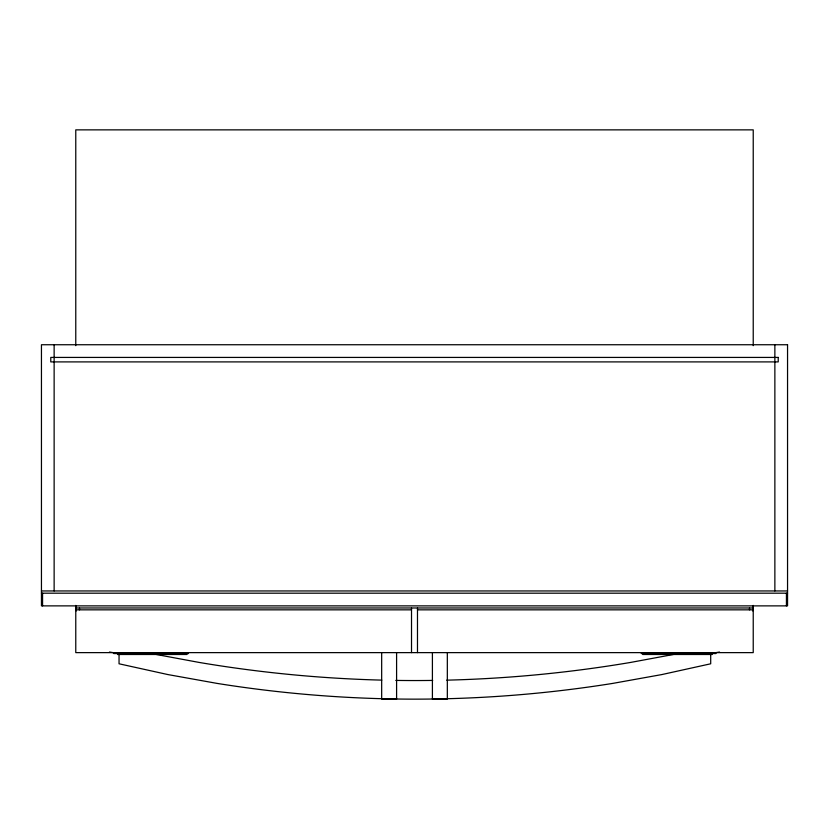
<?xml version="1.0" encoding="UTF-8"?>
<svg xmlns="http://www.w3.org/2000/svg" width="829" height="829" viewBox="0 0 829 829"><rect width="100%" height="100%" fill="white"/><g stroke="black" fill="none" stroke-linecap="round" stroke-linejoin="round"><path stroke-width="1.24" d="M752.722 610.932L753.229 606.123M673.397 654.485L630.6 662.433A1296.732 1296.732 0 0 1 446.696 680.163M719.541 652.029L715.924 652.63L715.924 653.563L641.314 653.563L641.314 652.63M41.45 590.953L787.55 590.953M41.45 593.191L787.55 593.191M411.516 609.843L75.771 609.843L75.771 652.63L753.229 652.63L753.229 609.843L417.484 609.843M109.459 652.029L113.076 652.63M156.349 654.485L199.147 662.433A1296.732 1296.732 0 0 0 381.786 680.122M75.771 606.123L76.278 610.932M786.431 593.191L786.431 605.875M774.866 344.74L774.866 590.953M753.229 345.672L753.229 129.863L75.771 129.863L75.771 345.672M753.229 605.419L753.229 607.978L75.771 607.978L75.771 605.419M753.033 607.978L753.033 609.843M749.499 607.978L749.499 609.843M712.194 653.563L712.194 654.485L642.807 654.485L642.807 653.563M710.702 654.485L710.702 663.791L661.853 674.568L612.766 683.397A1254.401 1254.401 0 0 1 414.873 699.148A1254.401 1254.401 0 0 1 216.991 683.386L167.893 674.568L119.044 663.791L119.044 654.485M447.328 652.63L447.328 699.137L432.406 699.137L432.406 652.63M417.484 607.978L417.484 652.63M411.516 607.978L411.516 652.63M396.594 652.63L396.594 699.137L381.672 699.137L381.672 652.63M188.432 652.63L188.432 653.563L113.822 653.563L113.822 652.63M186.939 653.563L186.939 654.485L117.552 654.485L117.552 653.563M79.501 607.978L79.501 609.843M75.967 607.978L75.967 609.843M54.134 344.74L54.134 590.953M42.569 593.191L42.569 605.875M432.697 680.422A1296.732 1296.732 0 0 1 395.785 680.412M787.55 344.74L41.45 344.74L41.45 605.875L787.55 605.875L787.55 344.74M778.224 357.423L50.776 357.423L50.776 361.9L778.224 361.9L778.224 357.423"/></g></svg>
